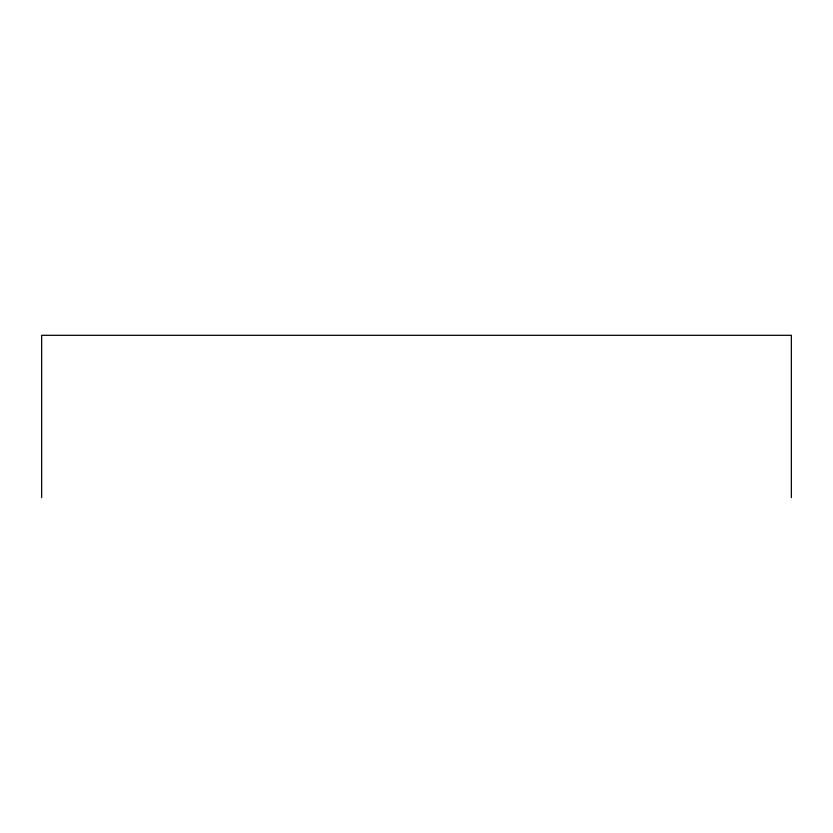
<?xml version="1.0" encoding="UTF-8"?>
<svg xmlns="http://www.w3.org/2000/svg" width="833" height="833" viewBox="0 0 833 833"><rect width="100%" height="100%" fill="white"/><g stroke="black" fill="none" stroke-linecap="round" stroke-linejoin="round"><path stroke-width="1.25" d="M791.35 497.686L791.35 335.314L41.65 335.314L41.65 497.686"/></g></svg>
